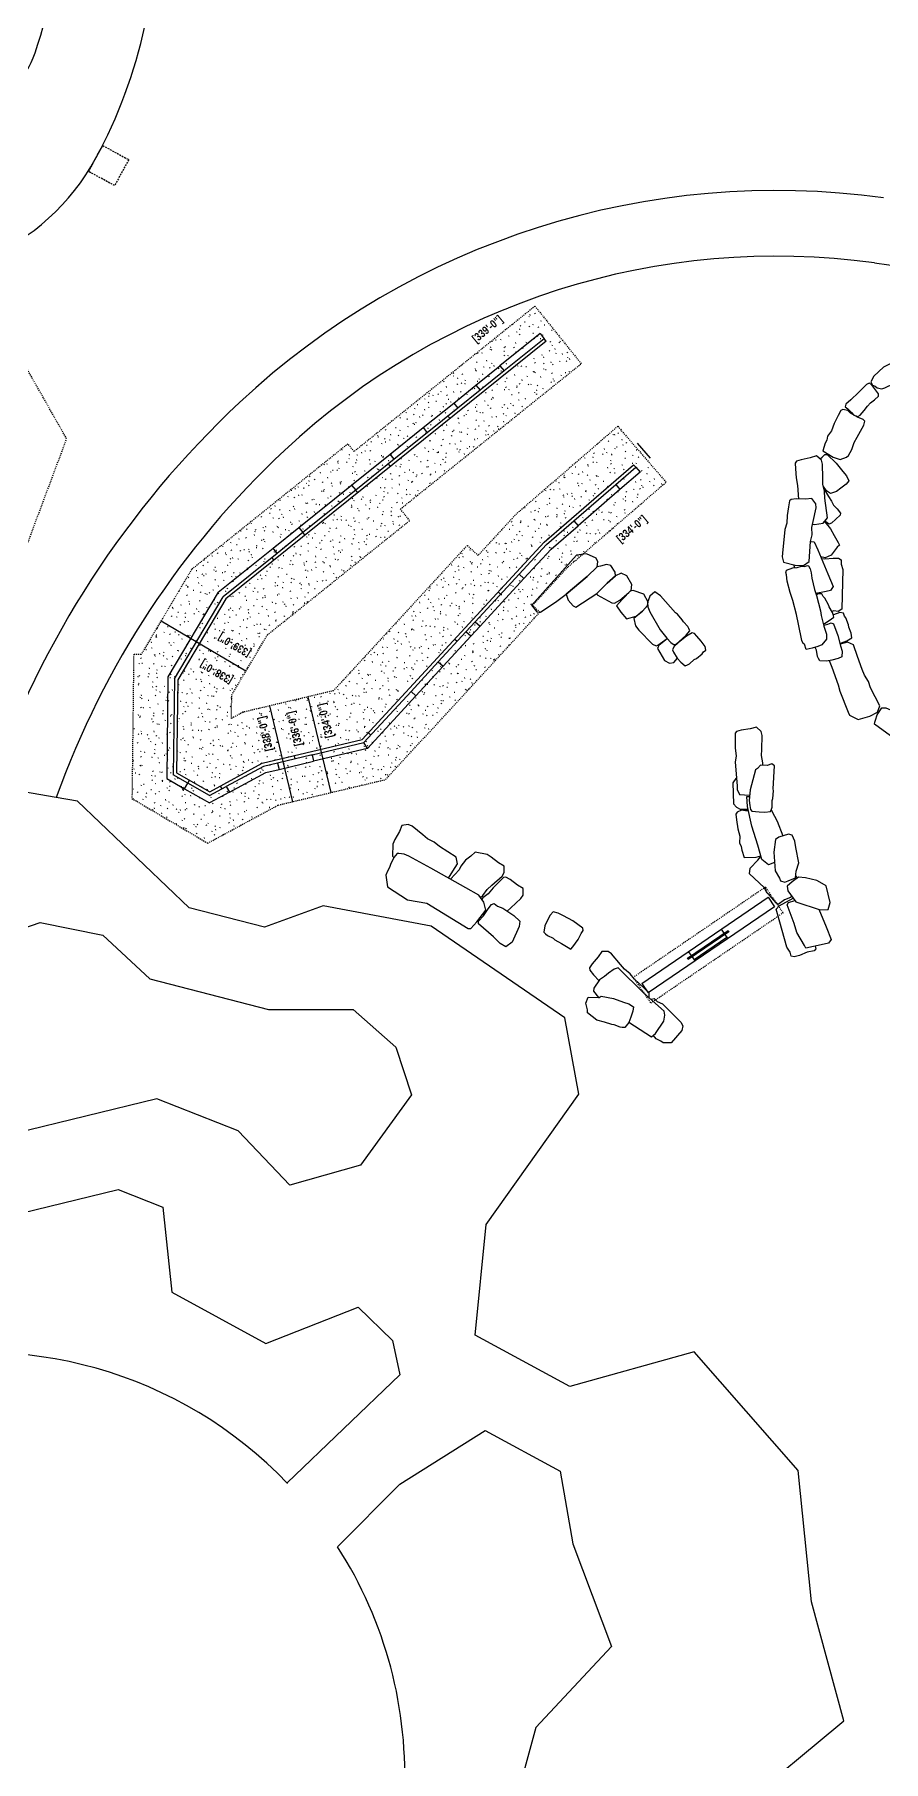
# Model space of a CAD drawing. Header units: feet. Extents: x -128 to 1593, y 35 to 1363.
# Drawn here: x 860.6 to 946.8, y 548 to 723.3 of the extents above; entities that cross this region are included whole.
import ezdxf

# ---------------------------------------------------------------- set-up
doc = ezdxf.new("R2010")
doc.units = ezdxf.units.FT
doc.header["$LTSCALE"] = 0.7
doc.header["$MEASUREMENT"] = 0
doc.linetypes.add('Dash', pattern=[0.25, 0.125, -0.125])
doc.linetypes.add('HIDDEN', pattern=[0.375, 0.25, -0.125])
doc.layers.get('0').update_dxf_attribs({"color": 250})
for name, color, linetype in [('A-WALL', 250, 'Continuous'), ('L-FOUNDATION-SPREAD', 250, 'HIDDEN'), ('L-PVMT', 250, 'Continuous'), ('L-STONE', 250, 'Continuous'), ('L-STONE-TW', 250, 'Continuous'), ('S-FNDN', 250, 'Dash'), ('S-FNDN-Steps', 6, 'Continuous')]:
    doc.layers.add(name, color=color, linetype=linetype)
doc.styles.add('Century Gothic_B', font='GOTHICB.TTF', dxfattribs={"width": 0.84, "height": 4.875})
pattern_1 = [(39.811, (897.615, 668.4769), (1.556727, 2.130681), [0.1056, -1.814, 0.1056, -1.814, -10.24]), (39.811, (897.615, 668.4769), (1.556727, 2.130681), [-3.84, 0.1056, -3.734, 0.1056, -1.814, -4.48]), (39.811, (897.615, 668.4769), (1.556727, 2.130681), [-9.6, 0.1056, -1.174, 0.1056, -3.094]), (159.811, (898.147, 669.3369), (-2.623587, 0.282824), [0.1056, -1.814, 0.1056, -1.814, -10.24]), (159.811, (898.147, 669.3369), (-2.623587, 0.282824), [-3.84, 0.1056, -3.734, 0.1056, -1.814, -4.48]), (159.811, (898.147, 669.3369), (-2.623587, 0.282824), [-9.6, 0.1056, -1.174, 0.1056, -3.094]), (279.811, (897.574, 670.5249), (1.066861, -2.413505), [0.1056, -1.814, 0.1056, -1.814, -10.24]), (279.811, (897.574, 670.5249), (1.066861, -2.413505), [-3.84, 0.1056, -3.734, 0.1056, -1.814, -4.48]), (279.811, (897.574, 670.5249), (1.066861, -2.413505), [-9.6, 0.1056, -1.174, 0.1056, -3.094])]

msp = doc.modelspace()

# ---------------------------------------------------------------- hatches: boundary and pattern name
at = {"layer": 'A-WALL', "lineweight": 9}
h = msp.add_hatch(dxfattribs=at)
h.set_pattern_fill('FP_1', color=256, style=0, pattern_type=2)
h.set_pattern_definition(pattern_1)
h.paths.add_polyline_path([(908.283987, 689.15706), (907.866188, 689.676568), (905.422878, 687.711607), (905.840678, 687.192099), (905.849786, 687.199424)])
h = msp.add_hatch(dxfattribs=at)
h.set_pattern_fill('FP_1', color=256, style=0, pattern_type=2)
h.set_pattern_definition(pattern_1)
h.paths.add_polyline_path([(905.840678, 687.192099), (905.422878, 687.711607), (903.174384, 685.90332), (903.592183, 685.383812), (903.601291, 685.391137)])
h = msp.add_hatch(dxfattribs=at)
h.set_pattern_fill('FP_1', color=256, style=0, pattern_type=2)
h.set_pattern_definition(pattern_1)
h.paths.add_polyline_path([(903.592183, 685.383812), (903.174384, 685.90332), (900.073572, 683.409581), (900.491371, 682.890073), (900.500479, 682.897398)])
h = msp.add_hatch(dxfattribs=at)
h.set_pattern_fill('FP_1', color=256, style=0, pattern_type=2)
h.set_pattern_definition(pattern_1)
h.paths.add_polyline_path([(900.491371, 682.890073), (900.073572, 683.409581), (896.721123, 680.713471), (897.138922, 680.193963), (897.148031, 680.201288)])
h = msp.add_hatch(dxfattribs=at)
h.set_pattern_fill('FP_1', color=256, style=0, pattern_type=2)
h.set_pattern_definition(pattern_1)
h.paths.add_polyline_path([(897.138922, 680.193963), (896.721123, 680.713471), (892.816698, 677.573449), (893.234497, 677.053941), (893.243605, 677.061266)])
h = msp.add_hatch(dxfattribs=at)
h.set_pattern_fill('FP_1', color=256, style=0, pattern_type=2)
h.set_pattern_definition(pattern_1)
h.paths.add_polyline_path([(920.041207, 677.120959), (922.07888, 678.882439), (921.642896, 679.386783), (919.605223, 677.625303)])
h = msp.add_hatch(dxfattribs=at)
h.set_pattern_fill('FP_1', color=256, style=0, pattern_type=2)
h.set_pattern_definition(pattern_1)
h.paths.add_polyline_path([(893.234497, 677.053941), (892.816698, 677.573449), (887.459274, 673.264895), (887.877073, 672.745388), (889.642484, 674.165168)])
h = msp.add_hatch(dxfattribs=at)
h.set_pattern_fill('FP_1', color=256, style=0, pattern_type=2)
h.set_pattern_definition(pattern_1)
h.paths.add_polyline_path([(910.289183, 668.078868), (913.042905, 671.07123), (915.785805, 673.442348), (915.349821, 673.946692), (912.578123, 671.550679), (909.798624, 668.530306)])
h = msp.add_hatch(dxfattribs=at)
h.set_pattern_fill('FP_1', color=256, style=0, pattern_type=2)
h.set_pattern_definition(pattern_1)
h.paths.add_polyline_path([(887.877073, 672.745388), (887.459274, 673.264895), (884.837383, 671.156315), (885.255182, 670.636807), (885.26429, 670.644132)])
h = msp.add_hatch(dxfattribs=at)
h.set_pattern_fill('FP_1', color=256, style=0, pattern_type=2)
h.set_pattern_definition(pattern_1)
h.paths.add_polyline_path([(905.845345, 663.249924), (910.289183, 668.078868), (909.798624, 668.530306), (905.354786, 663.701361)])
h = msp.add_hatch(dxfattribs=at)
h.set_pattern_fill('FP_1', color=256, style=0, pattern_type=2)
h.set_pattern_definition(pattern_1)
h.paths.add_polyline_path([(904.893094, 662.21515), (905.845345, 663.249924), (905.354786, 663.701361), (904.402535, 662.666587)])
h = msp.add_hatch(dxfattribs=at)
h.set_pattern_fill('FP_1', color=256, style=0, pattern_type=2)
h.set_pattern_definition(pattern_1)
h.paths.add_polyline_path([(902.09277, 659.172148), (904.893094, 662.21515), (904.402535, 662.666587), (901.602211, 659.623586)])
h = msp.add_hatch(dxfattribs=at)
h.set_pattern_fill('FP_1', color=256, style=0, pattern_type=2)
h.set_pattern_definition(pattern_1)
h.paths.add_polyline_path([(899.334769, 656.175136), (902.09277, 659.172148), (901.602211, 659.623586), (898.84421, 656.626574)])
h = msp.add_hatch(dxfattribs=at)
h.set_pattern_fill('FP_1', color=256, style=0, pattern_type=2)
h.set_pattern_definition(pattern_1)
h.paths.add_polyline_path([(894.411979, 650.825734), (899.334769, 656.175136), (898.84421, 656.626574), (894.059445, 651.427158)])
h = msp.add_hatch(dxfattribs=at)
h.set_pattern_fill('FP_1', color=256, style=0, pattern_type=2)
h.set_pattern_definition(pattern_1)
h.paths.add_polyline_path([(880.40766, 646.376486), (880.090869, 646.963076), (878.40897, 646.054755), (876.200754, 647.313432), (875.87062, 646.734246), (878.400244, 645.292368)])
at = {"layer": 'S-FNDN', "lineweight": 9}
h = msp.add_hatch(dxfattribs=at)
h.set_pattern_fill('FP_1', color=256, style=0, pattern_type=2)
h.set_pattern_definition(pattern_1)
h.paths.add_polyline_path([(904.262316, 680.361927), (901.755521, 683.478974), (895.253556, 678.249956), (897.760351, 675.13291), (899.308584, 676.378032)])
h.paths.add_polyline_path([(901.128822, 684.258235), (899.562075, 686.20639), (893.060111, 680.977372), (894.626858, 679.029218), (900.073572, 683.409581)])
h = msp.add_hatch(dxfattribs=at)
h.set_pattern_fill('FP_1', color=256, style=0, pattern_type=2)
h.set_pattern_definition(pattern_1)
h.paths.add_polyline_path([(911.175649, 665.350246), (914.785838, 669.273296), (913.042905, 671.07123), (909.336051, 667.043136), (909.839935, 666.579436)])
h.paths.add_polyline_path([(908.600211, 667.720293), (912.345732, 671.790403), (909.55704, 674.667097), (905.656855, 670.428918), (908.059544, 668.217842)])

# ---------------------------------------------------------------- linework, layer by layer
at = {"layer": 'A-WALL'}
for p, q in [((911.941077, 692.95368), (912.358876, 692.434173)), ((912.567776, 692.174419), (912.358876, 692.434173)), ((905.422878, 687.711607), (907.866188, 689.676568)), ((908.283987, 689.15706), (905.840678, 687.192099)), ((907.866188, 689.676568), (908.283987, 689.15706)), ((903.174384, 685.90332), (905.422878, 687.711607)), ((905.422878, 687.711607), (905.840678, 687.192099)), ((900.073572, 683.409581), (903.174384, 685.90332)), ((903.174384, 685.90332), (903.592183, 685.383812)), ((905.840678, 687.192099), (903.592183, 685.383812)), ((903.592183, 685.383812), (900.491371, 682.890073)), ((902.794536, 684.314572), (902.585637, 684.574326)), ((896.721123, 680.713471), (900.073572, 683.409581)), ((900.491371, 682.890073), (897.138922, 680.193963)), ((900.073572, 683.409581), (900.491371, 682.890073)), ((892.816698, 677.573449), (896.721123, 680.713471)), ((897.138922, 680.193963), (896.721123, 680.713471)), ((897.138922, 680.193963), (893.234497, 677.053941)), ((896.747141, 679.451129), (896.538242, 679.710883)), ((919.605223, 677.625303), (921.642896, 679.386783)), ((922.07888, 678.882439), (920.041207, 677.120959)), ((921.424904, 679.638955), (921.642896, 679.386783)), ((921.642896, 679.386783), (922.07888, 678.882439)), ((887.459274, 673.264895), (892.816698, 677.573449)), ((893.234497, 677.053941), (887.877073, 672.745388)), ((892.816698, 677.573449), (893.234497, 677.053941)), ((893.443397, 676.794187), (893.234497, 677.053941)), ((919.605223, 677.625303), (920.041207, 677.120959)), ((912.578123, 671.550679), (915.349821, 673.946692)), ((913.042905, 671.07123), (915.785805, 673.442348)), ((915.349821, 673.946692), (915.785805, 673.442348)), ((884.837383, 671.156315), (887.459274, 673.264895)), ((887.877073, 672.745388), (885.255182, 670.636807)), ((887.459274, 673.264895), (887.877073, 672.745388)), ((888.085973, 672.485634), (887.877073, 672.745388)), ((893.883178, 651.72787), (912.345732, 671.790403)), ((879.27299, 666.681312), (884.837383, 671.156315)), ((885.255182, 670.636807), (879.784772, 666.237388)), ((884.94356, 669.958438), (884.73466, 670.218192)), ((885.255182, 670.636807), (884.837383, 671.156315)), ((909.798624, 668.530306), (912.578123, 671.550679)), ((913.042905, 671.07123), (910.289183, 668.078868)), ((905.354786, 663.701361), (909.798624, 668.530306)), ((910.289183, 668.078868), (905.845345, 663.249924)), ((910.289183, 668.078868), (909.798624, 668.530306)), ((907.676175, 666.716179), (907.921455, 666.49046)), ((904.402535, 662.666587), (905.354786, 663.701361)), ((905.845345, 663.249924), (904.893094, 662.21515)), ((905.354786, 663.701361), (905.845345, 663.249924)), ((901.602211, 659.623586), (904.402535, 662.666587)), ((904.893094, 662.21515), (902.09277, 659.172148)), ((903.281713, 661.940889), (903.526993, 661.71517)), ((904.893094, 662.21515), (904.402535, 662.666587)), ((898.84421, 656.626574), (901.602211, 659.623586)), ((901.602211, 659.623586), (902.09277, 659.172148)), ((874.174005, 658.088265), (874.051232, 647.771293)), ((874.838498, 657.901697), (874.722524, 648.156019)), ((875.170745, 657.808413), (875.05817, 648.348382)), ((899.334769, 656.175136), (902.09277, 659.172148)), ((894.059445, 651.427158), (898.84421, 656.626574)), ((899.334769, 656.175136), (894.411979, 650.825734)), ((898.84421, 656.626574), (899.334769, 656.175136)), ((894.519335, 652.419157), (894.764614, 652.193438)), ((894.411979, 650.825734), (894.059445, 651.427158)), ((883.870257, 649.00416), (880.090869, 646.963076)), ((874.051232, 647.771293), (875.87062, 646.734246)), ((876.200754, 647.313432), (874.722524, 648.156019)), ((875.05817, 648.348382), (878.413333, 646.435949)), ((875.87062, 646.734246), (876.200754, 647.313432)), ((876.200754, 647.313432), (876.365821, 647.603025)), ((878.40897, 646.054755), (876.200754, 647.313432)), ((880.40766, 646.376486), (884.109849, 648.375878)), ((884.109849, 648.375878), (885.455598, 648.695899)), ((875.87062, 646.734246), (878.400244, 645.292368)), ((880.40766, 646.376486), (878.400244, 645.292368)), ((878.40897, 646.054755), (880.090869, 646.963076)), ((879.479963, 647.01199), (879.638359, 646.718695)), ((880.090869, 646.963076), (880.40766, 646.376486)), ((922.257407, 626.972222), (935.058402, 635.719691)), ((935.058402, 635.719691), (935.716631, 634.756443)), ((935.716631, 634.756443), (922.915636, 626.008974)), ((926.876253, 629.522888), (931.004458, 632.343867)), ((931.098491, 632.20626), (926.970286, 629.385281)), ((927.565468, 629.400512), (930.868032, 631.657296)), ((930.30954, 632.474589), (930.591638, 632.061769)), ((930.68567, 631.924162), (930.967768, 631.511342)), ((931.004458, 632.343867), (931.098491, 632.20626)), ((926.970286, 629.385281), (926.876253, 629.522888)), ((927.289074, 629.804985), (927.006976, 630.217806)), ((927.665204, 629.254558), (927.383106, 629.667379)), ((922.257407, 626.972222), (922.915636, 626.008974))]:
    msp.add_line(p, q, dxfattribs=at)
at = {"layer": 'L-FOUNDATION-SPREAD'}
msp.add_lwpolyline([(866.128061, 709.411511), (867.561692, 712.046791), (870.196972, 710.61316), (868.763341, 707.97788)], close=True, dxfattribs=at)
at = {"layer": 'L-PVMT', "flags": 128}
msp.add_lwpolyline([(862.840098, 645.863265), (856.173556, 647.004325)], dxfattribs=at)
at = {"layer": 'L-PVMT'}
for points in [[(889.934999, 634.847213), (883.97871, 632.676621), (876.318792, 634.659636), (865.010785, 645.491726), (862.840098, 645.863265)], [(939.478822, 564.18524), (938.122854, 577.525795), (927.559845, 589.552441), (914.943264, 586.029808), (905.34925, 591.242766), (906.48013, 602.481077), (915.849928, 615.730067), (914.437588, 623.488787), (900.868889, 632.770659), (889.934999, 634.847213)], [(942.335482, 551.754028), (942.738156, 552.089659), (939.478822, 564.18524)], [(915.763926, 536.630474), (918.479415, 543.004244), (932.583214, 543.625475), (942.335482, 551.754028)]]:
    msp.add_lwpolyline(points, dxfattribs=at)
msp.add_lwpolyline([(867.582022, 631.854276), (872.3573, 627.421463), (884.381278, 624.308671), (892.968747, 624.331238), (897.314633, 620.485041), (897.314633, 620.485041), (898.899239, 615.664644), (893.726108, 608.5094), (886.555561, 606.473741), (881.296672, 611.993993), (873.058297, 615.251075), (858.659216, 611.738735), (852.41176, 614.576859), (850.51566, 624.535787), (850.51566, 624.535787), (853.287343, 630.41958), (861.221845, 633.171725)], close=True, dxfattribs=at)
for points in [[(886.313867, 576.204824, 0.2731881424), (844.232274, 588.080099), (845.417098, 598.694848), (847.070793, 601.894404), (852.326954, 601.939646), (869.12376, 606.053449), (873.674584, 604.254258), (874.588684, 595.635375), (884.125006, 590.407987), (884.125006, 590.407987), (893.478423, 594.087834), (896.956422, 590.713876), (897.69898, 587.230191), (886.258172, 576.263034)], [(898.156716, 544.234204, 0.1574582963), (891.376063, 569.777129), (897.695117, 576.123806), (906.379008, 581.578571), (913.972276, 577.452728), (915.24702, 570.069421), (919.184329, 559.635884), (911.489562, 551.434919), (908.422156, 540.123273), (908.422156, 540.123273, 0.0186749798), (898.155683, 544.214771)]]:
    msp.add_lwpolyline(points, format="xyb", dxfattribs=at)
for centre, radius, start, end in [((822.925369, 734.622032), 39.997929, 340.76807626, 2.34273396), ((822.925369, 734.622032), 49.997929, 331.4531371, 347.94242951), ((851.249205, 724.74093), 10, 293.40500939, 340.76807626), ((846.641062, 721.720325), 23, 292.83339036, 331.45315747), ((960.49386, 806.465943), 107.333333, 262.16384958, 287.38185891)]:
    msp.add_arc(centre, radius, start, end, dxfattribs=at)
at = {"layer": 'L-STONE'}
for points in [[(949.476777, 690.891467), (946.788478, 689.554628), (945.778557, 688.643723), (945.483044, 688.052876), (945.670062, 687.729985), (945.924695, 687.618984), (946.118873, 687.434744), (946.613191, 687.327055), (946.905219, 687.455435), (947.823113, 687.880568), (950.509653, 689.492063), (950.465855, 690.307288), (950.27159, 690.890196), (949.476777, 690.891467)], [(945.562543, 687.772902), (945.304567, 687.919544), (945.058334, 687.773557), (944.244088, 686.981707), (943.466464, 686.233876), (942.958265, 685.780988), (942.895852, 685.513975), (943.148075, 685.315781), (943.532155, 684.956708), (943.782323, 684.662771), (944.018822, 684.617857), (944.180383, 684.537688), (944.418146, 684.673898), (944.805722, 685.150966), (945.168571, 685.56688), (945.46108, 685.9129), (945.874537, 686.228671), (946.280824, 686.5941), (946.268851, 686.829258)], [(942.662388, 685.252211), (942.454967, 685.151669), (942.17375, 684.626163), (941.758747, 683.81874), (941.498376, 683.084965), (941.102543, 682.534128), (941.013183, 682.140628), (940.866852, 681.814962), (940.627601, 681.044962), (941.655872, 680.393654), (942.370014, 680.166718), (943.020409, 680.401512), (943.213862, 680.574059), (943.569122, 681.185996), (943.790008, 681.898332), (944.095104, 682.44308), (944.792315, 683.661509), (944.887593, 684.073647), (944.725952, 684.240598), (944.123269, 684.460013), (943.438778, 684.879087), (943.142766, 685.146435)], [(937.417793, 676.114715), (937.251252, 675.955353), (937.144938, 675.368892), (936.997842, 674.473056), (936.975303, 673.694782), (936.767684, 673.049027), (936.533801, 670.649966), (936.494511, 670.295104), (936.625458, 669.758546), (937.804021, 669.454353), (938.671948, 669.38913), (939.218859, 669.81225), (939.378771, 671.83175), (939.52902, 672.523199), (939.520561, 673.268948), (939.643695, 673.881053), (939.933198, 675.254683), (939.897355, 675.676169), (939.506309, 676.209862), (938.848293, 676.134108), (937.907447, 676.161518)], [(917.61804, 670.140881), (916.644902, 670.597388), (915.612294, 670.43859), (911.079107, 665.344654), (911.086076, 665.329211), (911.620371, 664.688188), (911.969174, 664.681538), (913.648895, 665.771167), (914.573457, 666.50728), (916.716955, 668.299119), (917.733423, 669.258554), (917.796738, 669.78361), (917.61804, 670.140881)], [(919.102751, 669.413182), (918.682893, 669.513121), (918.063, 669.353268), (917.734629, 669.268551), (917.733423, 669.258554), (916.716955, 668.299119), (914.573457, 666.50728), (914.787009, 665.878619), (915.289549, 665.325337), (915.558149, 665.176962), (917.678494, 666.575382), (918.749426, 667.598526), (919.59971, 668.34911), (919.554373, 668.711296), (919.102751, 669.413182)], [(920.722911, 668.352117), (920.162487, 668.613868), (919.598493, 668.35883), (919.59971, 668.34911), (918.749426, 667.598526), (917.678494, 666.575382), (917.736705, 666.439526), (919.207234, 665.597932), (919.474904, 665.572909), (920.037507, 665.892392), (920.95086, 666.664695), (921.119341, 666.817312), (921.119341, 666.817312), (921.169728, 666.826637), (921.226278, 667.466775), (920.722911, 668.352117)], [(939.424395, 668.663451), (939.491915, 668.119811), (939.778272, 666.973792), (939.98954, 666.367577), (940.391487, 664.816302), (940.451174, 664.335202), (940.737824, 663.229881), (941.002012, 662.429969), (940.998294, 661.932137), (940.517576, 661.346357), (940.109299, 661.197139), (939.548009, 661.002834), (938.925366, 660.882358), (938.750956, 661.410391), (938.626726, 661.484293), (938.47348, 661.794655), (938.142747, 663.445479), (937.958052, 664.426415), (937.568706, 665.854334), (937.309766, 666.669036), (937.00561, 667.799294), (936.919336, 668.447881), (936.872862, 668.707456), (936.902197, 668.763867), (936.947857, 668.931091), (937.565444, 669.16623), (938.005249, 669.20131), (938.449018, 669.32851), (938.747375, 669.292733), (939.048651, 669.414459), (939.169483, 669.363193), (939.329109, 669.052651)], [(921.367132, 666.863172), (921.119341, 666.817312), (920.287627, 665.989905), (919.694779, 665.308091), (920.140761, 664.655837), (920.707299, 663.976132), (921.692941, 664.253138), (922.311211, 664.75194), (922.816948, 665.34503), (922.897218, 665.676003), (922.474463, 666.480841), (921.367132, 666.863172)], [(924.140472, 666.340389), (923.591153, 666.732721), (923.082849, 666.280496), (922.832575, 665.636848), (922.863848, 665.191449), (923.055766, 664.683608), (924.106511, 662.858422), (924.810016, 662.03442), (925.199451, 661.580212), (925.53251, 661.347108), (925.759655, 661.456211), (926.3468, 661.949142), (926.765451, 662.322433), (927.137903, 662.765426), (927.028547, 663.005631), (926.920922, 663.20837), (926.475806, 663.68084), (926.361107, 663.88819), (925.878106, 664.473293), (925.672808, 664.592507)], [(928.752366, 660.82288), (928.694549, 661.176183), (928.265331, 661.728527), (927.824419, 662.228997), (927.592621, 662.498536), (927.350171, 662.561241), (926.795223, 662.234311), (925.959607, 661.544641), (925.49897, 661.162832), (925.358191, 660.843183), (925.463492, 660.61425), (925.848721, 660.009492), (926.214981, 659.584676), (926.651703, 659.20489), (926.893698, 659.310227), (927.098203, 659.414457), (927.578027, 659.851635), (927.787261, 659.962861), (928.380335, 660.43604), (928.502955, 660.639323)], [(948.514519, 654.317263), (948.836585, 654.190458), (949.526485, 653.74733), (950.326076, 653.063993), (951.684732, 652.124022), (953.23152, 651.004185), (954.231804, 650.223577), (954.496445, 649.765453), (954.552981, 649.334567), (954.307832, 648.646661), (953.577119, 648.022244), (953.410642, 648.044011), (953.07875, 648.158625), (952.043476, 648.921125), (950.699646, 649.80563), (950.094087, 650.267581), (949.395286, 650.883487), (947.847977, 651.837146), (945.859899, 653.297942), (945.887238, 653.507027), (945.977938, 653.698065), (946.132925, 654.244522), (946.602085, 654.943112), (947.017277, 654.96071)], [(935.731665, 649.061356), (935.438235, 649.266452), (934.965985, 649.096251), (934.29983, 649.1296), (934.005818, 648.793572), (933.791733, 648.663644), (933.236987, 646.631988), (933.147992, 645.552183), (933.228979, 645.030848), (933.298252, 644.630265), (933.40684, 644.470916), (934.17033, 644.401617), (934.730202, 644.367577), (935.30698, 644.415433), (935.400371, 644.662285), (935.468397, 644.881507), (935.490016, 645.530267), (935.556329, 645.757759), (935.631176, 646.512764), (935.571111, 646.742441)], [(937.125903, 642.111174), (936.142435, 641.83034), (935.801969, 641.58266), (935.636802, 640.308218), (935.785931, 638.412628), (936.238518, 637.658764), (936.341088, 637.387859), (936.754025, 637.252716), (937.090086, 637.377464), (937.832104, 637.678186), (937.925361, 638.351962), (938.169472, 639.21028), (937.893684, 640.770223), (937.777282, 641.415502), (937.518842, 642.01628), (937.125903, 642.111174)], [(896.277048, 637.976328), (896.447252, 636.776578), (898.493607, 635.465402), (900.451946, 635.113774), (902.526883, 633.816296), (904.638602, 632.554446), (904.921941, 632.549572), (905.532299, 633.232682), (906.421498, 634.39904), (906.239082, 635.210914), (905.727118, 635.928574), (904.407904, 636.674337), (900.842771, 638.663789), (898.610521, 639.893027), (898.131013, 640.085977), (897.588835, 640.1761), (897.435312, 640.175228), (897.100304, 639.765615), (896.763509, 639.048874), (896.671205, 638.753765), (896.465559, 638.35939)], [(940.015952, 637.422895), (938.854075, 637.696146), (938.143437, 637.775047), (937.515048, 637.295841), (937.017473, 636.82949), (937.053966, 636.382927), (937.865494, 635.248339), (940.366691, 634.442497), (941.157076, 634.48639), (941.362034, 635.203191), (940.952601, 636.872178), (940.065484, 637.401157)], [(906.991216, 634.969995), (907.284534, 635.073872), (907.608242, 634.804791), (908.159466, 634.603774), (909.278854, 633.870491), (909.881989, 633.284135), (909.824244, 632.73616), (909.113521, 631.158234), (908.468307, 630.674062), (907.87562, 631.019953), (907.201121, 631.7001), (905.669531, 633.028591), (905.694384, 633.302916), (906.1872, 633.82167), (906.651289, 634.55739)], [(915.059066, 630.441347), (915.273191, 630.677263), (915.792309, 631.437008), (916.089053, 632.034349), (916.308761, 632.348191), (916.275196, 632.596359), (915.2517, 633.320209), (914.297397, 633.833244), (913.785398, 634.112406), (913.244822, 634.231421), (912.973199, 633.917033), (912.667782, 633.317805), (912.412872, 632.818169), (912.308787, 632.174877), (912.497761, 631.990631), (912.671542, 631.840678), (913.257625, 631.561638), (913.439671, 631.40995), (914.101882, 631.039663), (914.794869, 630.6029)], [(916.731419, 623.981053), (916.758545, 624.298497), (916.589254, 624.957231), (916.824966, 625.581181), (917.940346, 625.541268), (918.145019, 625.68557), (919.37193, 625.428293), (920.397289, 625.078241), (920.950277, 624.893094), (921.405374, 624.578017), (921.359884, 624.165041), (921.128693, 623.533451), (920.936098, 623.006647), (920.535603, 622.492584), (920.271999, 622.505652), (920.04386, 622.530926), (919.440544, 622.770437), (919.20551, 622.800587), (918.483528, 623.033776), (917.691894, 623.244273)]]:
    msp.add_lwpolyline(points, close=True, dxfattribs=at)
for points in [[(939.584567, 673.587125), (939.790585, 673.580529), (940.651753, 673.70679), (941.092833, 674.239322), (940.807001, 676.244878), (940.80232, 676.952447), (940.630895, 677.678276), (940.617116, 678.30249), (940.599053, 679.70618), (940.471856, 680.109611), (939.973513, 680.544811), (939.348016, 680.326918), (938.42397, 680.147805), (937.956421, 679.995), (937.828785, 679.80306), (937.853364, 679.207547), (937.905843, 678.301234), (938.054137, 677.536886), (938.160246, 676.154153)], [(940.339557, 680.225147), (940.556066, 680.38912), (940.823555, 680.663379), (941.073635, 680.676568), (941.975255, 679.805602), (942.656868, 678.963401), (943.026408, 678.512274), (943.243911, 678.003276), (942.985543, 677.677906), (942.453594, 677.266343), (942.010103, 676.922933), (941.397404, 676.70099), (941.181219, 676.852389), (941.001554, 676.99524), (940.692372, 677.417975)], [(940.786709, 677.018542), (940.891936, 676.932554), (941.195953, 676.398342), (941.485615, 675.928513), (941.717364, 675.539175), (942.073385, 675.159824), (942.414183, 674.732665), (942.363774, 674.502662), (941.512161, 673.687745), (941.233615, 673.585434), (941.014683, 673.769856), (940.868502, 673.968479)], [(940.796053, 673.881008), (941.270249, 673.311234), (941.414703, 673.123397), (941.758818, 672.447216), (942.168155, 671.737683), (942.319255, 671.467372), (942.075148, 671.262634), (941.451601, 670.468233), (940.843115, 670.19507), (940.419486, 670.282003)], [(939.377739, 671.827004), (939.426119, 671.840237), (939.733563, 671.792237), (940.126246, 670.986815), (941.140079, 668.550038), (941.658568, 667.271228), (941.391728, 666.883284), (940.961653, 666.773576), (939.921477, 666.562878)], [(940.49438, 670.101994), (940.814577, 670.071059), (941.680035, 670.158501), (942.214455, 670.144781), (942.476934, 669.977655), (942.464284, 669.556904), (942.645374, 668.998816), (942.598294, 666.359967), (942.561157, 664.980544), (942.161268, 664.73196), (941.723257, 664.803701), (941.548036, 664.73009)], [(937.791031, 669.184223), (937.676611, 669.487238)], [(940.673225, 663.478974), (940.789361, 663.526285), (941.272981, 663.810411), (941.724938, 664.171933), (941.664713, 664.428897), (941.598853, 664.64878), (941.254825, 665.199236), (941.182931, 665.425026), (940.823798, 666.093351), (940.645805, 666.250443), (940.509958, 666.528732), (940.152015, 666.535221), (939.965059, 666.437824)], [(922.850317, 665.384163), (922.311211, 664.75194), (921.428703, 664.039959), (921.605171, 663.271746), (921.961663, 662.844043), (923.328989, 661.421002), (923.727994, 661.257259), (923.896508, 661.330333), (924.832258, 662.008478)], [(942.357623, 661.51379), (942.527869, 661.554184), (943.049323, 661.760824), (943.551353, 662.0488), (943.531226, 662.311959), (943.499848, 662.539338), (943.244258, 663.13602), (943.207822, 663.370162), (942.955372, 664.085637), (942.803561, 664.268155), (942.711975, 664.563978), (942.359256, 664.625255), (941.696677, 664.400973), (941.673479, 664.391492)], [(940.707889, 663.345311), (941.117489, 663.434057), (941.475618, 663.570116), (941.707983, 663.476732), (942.158811, 662.307007), (942.422222, 661.256049), (942.567339, 660.691234), (942.550188, 660.137978), (942.178802, 659.951722), (941.522983, 659.802538), (940.976099, 659.677904), (940.326922, 659.734711), (940.19463, 659.963089), (940.09186, 660.168331), (939.965025, 660.804938), (939.862599, 661.018618), (939.839736, 661.103823)], [(940.676002, 663.480106), (940.703269, 663.34431)], [(924.859431, 661.976786), (923.976935, 661.272218), (923.924246, 661.149411), (923.843584, 660.961401), (924.54042, 659.745619), (925.072194, 659.472145), (925.500094, 659.561501), (925.865214, 659.990362)], [(925.811461, 661.421847), (925.767752, 661.463009)], [(941.259782, 659.742555), (941.531194, 659.082528), (942.184524, 657.288567), (942.346949, 656.62999), (943.182641, 654.526808), (943.335557, 654.204182), (944.217841, 653.761089), (945.38056, 654.121128), (946.153431, 654.521407), (946.396663, 655.168694), (945.472227, 656.971295), (945.236983, 657.638631), (944.838161, 658.268833), (944.621509, 658.854405), (944.146531, 660.175415), (943.744211, 661.364741), (943.131162, 661.613567), (942.38142, 661.418844)], [(934.538759, 649.117638), (934.549546, 649.377835), (934.413181, 650.11106), (934.4294, 650.735215), (934.478777, 652.138153), (934.371105, 652.547228), (933.89424, 653.005861), (933.258999, 652.818262), (932.327416, 652.683739), (931.853068, 652.553567), (931.71636, 652.367979), (931.712308, 651.771973), (931.721196, 650.864185), (931.832606, 650.093596), (931.738934, 649.421784), (931.920399, 647.018191), (931.942615, 646.661852), (932.163735, 646.155742), (933.190944, 646.073331)], [(931.862814, 647.780932), (931.801076, 647.775086), (931.50335, 647.341638), (931.55568, 645.203215), (931.855799, 644.859747), (932.216971, 644.662224), (933.032795, 644.664694)], [(935.719326, 639.25925), (935.113495, 639.011015), (934.421316, 639.550291), (934.023416, 641.023881), (933.409323, 642.946026), (932.977168, 644.918601), (932.922986, 645.933884), (933.180562, 645.947372)], [(933.066443, 644.511104), (932.768384, 644.494781), (932.372904, 644.546678), (931.91746, 644.360876), (931.803856, 644.160311), (931.870898, 643.568074), (931.987963, 642.667822), (932.190459, 641.916015), (932.177559, 641.237827), (932.327524, 640.86321), (932.39207, 640.512062), (932.632526, 639.742437), (933.848765, 639.790459), (934.317789, 639.933697)], [(935.370142, 644.582382), (935.721025, 643.959764), (935.982761, 643.434645), (936.578976, 641.954996)], [(902.626482, 637.668424), (903.090383, 638.369635), (903.550758, 639.108287), (903.429601, 639.789068), (901.71468, 640.867494), (901.171813, 641.321334), (900.507222, 641.659762), (900.022069, 642.052776), (898.939444, 642.946417), (898.549418, 643.110172), (897.895226, 643.011298), (897.657112, 642.393215), (897.196411, 641.572424), (897.010745, 641.116925), (896.953745, 639.878519), (897.099879, 639.76471)], [(905.892455, 635.696808), (906.129959, 635.905562), (906.565972, 636.510629), (907.02851, 636.930024), (908.077099, 637.863369), (908.298534, 638.223789), (908.300792, 638.885408), (907.726358, 639.215179), (906.985611, 639.795899), (906.563835, 640.048993), (905.348685, 640.294574), (904.914907, 639.885824), (904.369287, 639.493216), (903.889019, 638.880385), (903.717561, 638.505075), (902.851394, 637.542917)], [(937.481097, 635.785761), (937.346235, 635.681333), (936.733536, 635.45939), (936.102876, 634.974968), (935.923211, 635.117819), (935.165594, 635.972768), (934.982687, 636.123417), (934.654627, 636.696315), (933.186455, 638.084774), (933.260383, 638.684095), (934.034982, 639.49278), (934.294329, 639.810849), (934.343095, 639.839977)], [(908.595399, 634.318205), (908.949815, 634.644178), (909.991751, 635.584945), (910.210622, 635.946928), (910.208183, 636.608546), (909.631421, 636.93423), (908.88657, 637.509676), (908.463008, 637.75977), (908.234592, 637.728811), (907.803727, 637.316992), (907.157946, 636.678928), (906.682041, 636.062704), (906.134371, 635.6625), (906.013828, 635.526671)], [(937.860757, 637.8852), (937.993, 637.721801), (938.023996, 637.683962)], [(939.855226, 630.757577), (939.920196, 630.496538), (939.742178, 630.286344), (939.04073, 630.14512), (938.238078, 629.80984), (937.722753, 629.667596), (937.423024, 629.751192), (937.312802, 630.157447), (936.977281, 630.63878), (936.255135, 633.177332), (935.889629, 634.507967), (936.199973, 634.862073), (937.593911, 635.628036)], [(940.206399, 634.49414), (940.945096, 632.718661), (941.463586, 631.439851), (941.196745, 631.051906), (940.76667, 630.942199), (938.903325, 630.56476), (938.746297, 630.817982), (937.978343, 632.137086), (937.708114, 633.056067), (936.991888, 634.952821), (937.144125, 635.182377), (937.767089, 635.385918)], [(922.992188, 625.510444), (923.000065, 626.007954), (921.522385, 627.393745), (921.076072, 627.942817), (920.488253, 628.401819), (920.08699, 628.880172), (919.194739, 629.963943), (918.843118, 630.199099), (918.182078, 630.226848), (917.830419, 629.665545), (917.221591, 628.947722), (916.952434, 628.536011), (916.97294, 628.30642), (917.364673, 627.857216), (917.916338, 627.245405)], [(920.952246, 623.050816), (923.232081, 621.544413), (923.640559, 621.894245), (924.495857, 623.147857), (924.585052, 623.744191), (924.512255, 624.147773), (922.429193, 626.015143), (919.843011, 628.567893), (919.434732, 628.402841), (918.858777, 628.007835), (918.478178, 627.672685), (917.974473, 627.327588), (917.386176, 626.495936), (917.34357, 626.179864), (917.869069, 625.553111), (917.87934, 625.543451)], [(923.186577, 625.336183), (923.211568, 625.361211), (923.513459, 625.436628), (923.810017, 625.137889), (924.339547, 624.885197), (926.221685, 623.034981), (926.419035, 622.65273), (926.324184, 622.191527), (925.240004, 620.931326), (924.417503, 620.944953), (924.174316, 621.117114), (923.71506, 621.344807), (923.42006, 621.705404)]]:
    msp.add_lwpolyline(points, dxfattribs=at)
at = {"layer": 'L-STONE-TW'}
for p, q in [((923.124528, 680.312626), (921.806016, 681.816463)), ((873.573795, 647.601694), (873.640492, 647.496239)), ((875.636292, 646.748078), (875.722389, 646.603849))]:
    msp.add_line(p, q, dxfattribs=at)
at = {"layer": 'S-FNDN'}
for p, q in [((911.413346, 695.737433), (916.113586, 689.89297)), ((897.760351, 675.13291), (916.113586, 689.89297)), ((919.817691, 683.536985), (924.722506, 677.863116)), ((892.433412, 681.756634), (876.586132, 669.011915)), ((893.060111, 680.977372), (892.433412, 681.756634)), ((898.700399, 673.964017), (897.760351, 675.13291)), ((884.262869, 662.353049), (898.700399, 673.964017)), ((909.55704, 674.667097), (905.656855, 670.428918)), ((905.656855, 670.428918), (904.553096, 671.444652)), ((911.175649, 665.350246), (914.785838, 669.273296)), ((896.262783, 647.668256), (911.911488, 664.673089)), ((911.911488, 664.673089), (911.175649, 665.350246)), ((870.70081, 660.361633), (870.526723, 645.732604)), ((871.447909, 660.352743), (870.70081, 660.361633)), ((885.367705, 645.077397), (896.262783, 647.668256)), ((870.526723, 645.732604), (878.205318, 641.209302)), ((878.205318, 641.209302), (885.367705, 645.077397))]:
    msp.add_line(p, q, dxfattribs=at)
msp.add_lwpolyline([(839.982453, 663.724776), (845.714262, 656.785994), (846.032418, 656.400276), (850.312877, 659.913427), (854.456659, 664.350733), (858.999311, 669.141219), (863.900834, 682.264924), (857.299444, 693.924697), (849.032465, 689.244199), (853.451447, 681.439128), (850.775978, 674.275627), (847.53821, 670.861216), (843.799281, 666.85744), (839.982453, 663.724776), (838.708721, 665.266724), (836.128253, 663.138252), (827.022946, 652.473641), (823.939786, 646.005423), (823.568312, 661.08595), (812.833599, 671.234829), (812.146598, 670.508172)], dxfattribs=at)
msp.add_lwpolyline([(934.803822, 636.756905), (921.383596, 627.58629), (923.170216, 624.97176), (936.590442, 634.142375)], close=True, dxfattribs=at)

# ---------------------------------------------------------------- texts
at = {"lineweight": 35, "char_height": 0.8125, "width": 4.52004242, "attachment_point": 1, "line_spacing_factor": 0.984502, "style": 'Century Gothic_B', "bg_fill": 3, "box_fill_scale": 1.25, "bg_fill_color": 9, "bg_fill_true_color": 13158600, "bg_fill_transparency": 0}
for s, insert, rotation in [('[339\'-0"]', (904.932763, 692.605757), 39.58692727), ('[334\'-0"]', (919.577696, 672.307986), 39.58692727), ('[338\'-0"]', (880.422112, 657.303455), 149.31569109), ('[336\'-0"]', (887.021979, 650.996277), 103.37648409)]:
    msp.add_mtext(s, dxfattribs=dict(at, insert=insert, rotation=rotation))

# ---------------------------------------------------------------- next in the draw order: hatches: boundary and pattern name
at = {"layer": 'A-WALL', "lineweight": 9}
h = msp.add_hatch(dxfattribs=at)
h.set_pattern_fill('FP_1', color=256, style=0, pattern_type=2)
h.set_pattern_definition(pattern_1)
h.paths.add_polyline_path([(912.358876, 692.434173), (911.941077, 692.95368), (907.866188, 689.676568), (908.283987, 689.15706), (908.293095, 689.164385)])
h = msp.add_hatch(dxfattribs=at)
h.set_pattern_fill('FP_1', color=256, style=0, pattern_type=2)
h.set_pattern_definition(pattern_1)
h.paths.add_polyline_path([(915.785805, 673.442348), (920.041207, 677.120959), (919.605223, 677.625303), (915.349821, 673.946692)])
at = {"layer": 'S-FNDN', "lineweight": 9}
h = msp.add_hatch(dxfattribs=at)
h.set_pattern_fill('FP_1', color=256, style=0, pattern_type=2)
h.set_pattern_definition(pattern_1)
h.paths.add_polyline_path([(916.113586, 689.89297), (911.413346, 695.737433), (899.562075, 686.20639), (901.128822, 684.258235), (911.941077, 692.95368), (912.567776, 692.174419), (901.755521, 683.478974), (904.262316, 680.361927), (915.142881, 689.112309)])
h = msp.add_hatch(dxfattribs=at)
h.set_pattern_fill('FP_1', color=256, style=0, pattern_type=2)
h.set_pattern_definition(pattern_1)
h.paths.add_polyline_path([(914.785838, 669.273296), (924.722506, 677.863116), (919.817691, 683.536985), (909.55704, 674.667097), (912.345732, 671.790403), (921.424904, 679.638955), (922.07888, 678.882439), (913.042905, 671.07123), (913.671482, 670.422817)])

# ---------------------------------------------------------------- next in the draw order: linework, layer by layer
at = {"layer": 'A-WALL'}
for p, q in [((911.941077, 692.95368), (907.866188, 689.676568)), ((912.567776, 692.174419), (880.040663, 666.015425)), ((912.358876, 692.434173), (908.283987, 689.15706)), ((912.345732, 671.790403), (921.424904, 679.638955)), ((915.349821, 673.946692), (919.605223, 677.625303)), ((920.041207, 677.120959), (915.785805, 673.442348)), ((886.973729, 650.084797), (887.050845, 649.760507)), ((888.797619, 650.175891), (888.951852, 649.527311))]:
    msp.add_line(p, q, dxfattribs=at)
at = {"layer": 'S-FNDN'}
for p, q in [((911.413346, 695.737433), (893.060111, 680.977372)), ((919.817691, 683.536985), (909.55704, 674.667097)), ((914.785838, 669.273296), (924.722506, 677.863116)), ((876.586132, 669.011915), (871.447909, 660.352743)), ((880.624396, 653.880869), (880.652818, 656.269224))]:
    msp.add_line(p, q, dxfattribs=at)

# ---------------------------------------------------------------- next in the draw order: texts
at = {"lineweight": 35, "char_height": 0.8125, "width": 4.52004242, "attachment_point": 1, "line_spacing_factor": 0.984502, "style": 'Century Gothic_B', "bg_fill": 3, "box_fill_scale": 1.25, "bg_fill_color": 9, "bg_fill_true_color": 13158600, "bg_fill_transparency": 0}
for s, insert, rotation in [('[339\'-0"]', (882.241078, 660.028241), 149.31569109), ('[334\'-0"]', (890.162655, 651.809931), 103.37648409)]:
    msp.add_mtext(s, dxfattribs=dict(at, insert=insert, rotation=rotation))
at = {"lineweight": 35, "insert": (884.057856, 650.477363), "char_height": 0.8125, "width": 4.52004242, "attachment_point": 1, "rotation": 103.37648409, "line_spacing_factor": 0.984502, "style": 'Century Gothic_B', "bg_fill": 2}
msp.add_mtext('[338\'-0"]', dxfattribs=at)

# ---------------------------------------------------------------- next in the draw order: hatches: boundary and pattern name
at = {"layer": 'A-WALL', "lineweight": 9}
h = msp.add_hatch(dxfattribs=at)
h.set_pattern_fill('FP_1', color=256, style=0, pattern_type=2)
h.set_pattern_definition(pattern_1)
h.paths.add_polyline_path([(875.87062, 646.734246), (876.200754, 647.313432), (874.722524, 648.156019), (874.838498, 657.901697), (879.784772, 666.237388), (885.255182, 670.636807), (884.837383, 671.156315), (879.27299, 666.681312), (874.174005, 658.088265), (874.051232, 647.771293)])
h = msp.add_hatch(dxfattribs=at)
h.set_pattern_fill('FP_1', color=256, style=0, pattern_type=2)
h.set_pattern_definition(pattern_1)
h.paths.add_polyline_path([(894.411979, 650.825734), (894.059445, 651.427158), (888.797619, 650.175891), (888.951852, 649.527311), (889.274302, 649.60399)])
h = msp.add_hatch(dxfattribs=at)
h.set_pattern_fill('FP_1', color=256, style=0, pattern_type=2)
h.set_pattern_definition(pattern_1)
h.paths.add_polyline_path([(885.455598, 648.695899), (885.301365, 649.344479), (883.870257, 649.00416), (880.090869, 646.963076), (880.40766, 646.376486), (884.109849, 648.375878)])
h = msp.add_hatch(dxfattribs=at)
h.set_pattern_fill('FP_1', color=256, style=0, pattern_type=2)
h.set_pattern_definition(pattern_1)
h.paths.add_polyline_path([(888.951852, 649.527311), (888.797619, 650.175891), (885.301365, 649.344479), (885.455598, 648.695899), (885.778048, 648.772577)])
at = {"layer": 'S-FNDN', "lineweight": 9}
h = msp.add_hatch(dxfattribs=at)
h.set_pattern_fill('FP_1', color=256, style=0, pattern_type=2)
h.set_pattern_definition(pattern_1)
h.paths.add_polyline_path([(882.095146, 658.699902), (884.262869, 662.353049), (898.700399, 673.964017), (895.253556, 678.249956), (880.040663, 666.015425), (877.365187, 661.506589), (878.415641, 660.883265)])
h.paths.add_polyline_path([(876.505195, 662.016895), (879.27299, 666.681312), (894.626858, 679.029218), (892.433412, 681.756634), (876.586132, 669.011915), (873.495221, 663.802969), (874.853039, 662.99726)])
h = msp.add_hatch(dxfattribs=at)
h.set_pattern_fill('FP_1', color=256, style=0, pattern_type=2)
h.set_pattern_definition(pattern_1)
h.paths.add_polyline_path([(896.262783, 647.668256), (911.911488, 664.673089), (909.336051, 667.043136), (894.411979, 650.825734), (889.883054, 649.748751), (890.692777, 646.343704), (895.529528, 647.493887)])
h.paths.add_polyline_path([(893.883178, 651.72787), (908.600211, 667.720293), (904.553096, 671.444652), (890.974772, 656.689621), (888.379282, 656.072411), (889.651704, 650.721622), (893.821104, 651.713109)])
h = msp.add_hatch(dxfattribs=at)
h.set_pattern_fill('FP_1', color=256, style=0, pattern_type=2)
h.set_pattern_definition(pattern_1)
h.paths.add_polyline_path([(886.801294, 645.418306), (885.991571, 648.823353), (884.109849, 648.375878), (878.400244, 645.292368), (874.051232, 647.771293), (874.174005, 658.088265), (876.505195, 662.016895), (873.495221, 663.802969), (871.447909, 660.352743), (870.70081, 660.361633), (870.526723, 645.732604), (878.205318, 641.209302), (885.367705, 645.077397)])
h.paths.add_polyline_path([(885.760222, 649.796224), (884.487799, 655.147013), (881.77383, 654.501629), (880.624396, 653.880869), (880.652818, 656.269224), (882.095146, 658.699902), (877.365187, 661.506589), (875.170745, 657.808413), (875.05817, 648.348382), (878.413333, 646.435949), (883.750461, 649.318301), (885.75764, 649.79561)])
h = msp.add_hatch(dxfattribs=at)
h.set_pattern_fill('FP_1', color=256, style=0, pattern_type=2)
h.set_pattern_definition(pattern_1)
h.paths.add_polyline_path([(890.692777, 646.343704), (889.883054, 649.748751), (885.991571, 648.823353), (886.801294, 645.418306), (887.532965, 645.592298)])
h.paths.add_polyline_path([(889.651704, 650.721622), (888.379282, 656.072411), (884.487799, 655.147013), (885.760222, 649.796224), (889.649123, 650.721008)])

# ---------------------------------------------------------------- next in the draw order: linework, layer by layer
at = {"layer": 'A-WALL'}
for p, q in [((879.27299, 666.681312), (874.174005, 658.088265)), ((874.838498, 657.901697), (879.784772, 666.237388)), ((880.040663, 666.015425), (875.170745, 657.808413)), ((883.750461, 649.318301), (893.883178, 651.72787)), ((888.797619, 650.175891), (894.059445, 651.427158)), ((894.411979, 650.825734), (888.951852, 649.527311)), ((878.413333, 646.435949), (883.750461, 649.318301)), ((885.301365, 649.344479), (883.870257, 649.00416)), ((888.797619, 650.175891), (885.301365, 649.344479)), ((885.301365, 649.344479), (885.455598, 648.695899)), ((885.455598, 648.695899), (888.951852, 649.527311))]:
    msp.add_line(p, q, dxfattribs=at)
at = {"layer": 'L-PVMT'}
for points in [[(946.768901, 706.7393, 0.2261856913), (881.428333, 685.944369, 0.1218137411), (856.173556, 647.004325, 0.1187131056)], [(945.859964, 700.134887, 0.2261856913), (885.987226, 681.080117, 0.1187131056), (862.840098, 645.863265)]]:
    msp.add_lwpolyline(points, format="xyb", dxfattribs=at)
at = {"layer": 'S-FNDN'}
for p, q in [((904.553096, 671.444652), (890.974772, 656.689621)), ((880.652818, 656.269224), (884.262869, 662.353049)), ((890.974772, 656.689621), (881.77383, 654.501629)), ((881.77383, 654.501629), (880.624396, 653.880869))]:
    msp.add_line(p, q, dxfattribs=at)
at = {"layer": 'S-FNDN-Steps'}
for p, q in [((873.495329, 663.802957), (882.09525, 658.699883)), ((888.379383, 656.072386), (890.69287, 646.343677)), ((884.4879, 655.146992), (886.801386, 645.418283))]:
    msp.add_line(p, q, dxfattribs=at)

doc.saveas('drawing.dxf')
